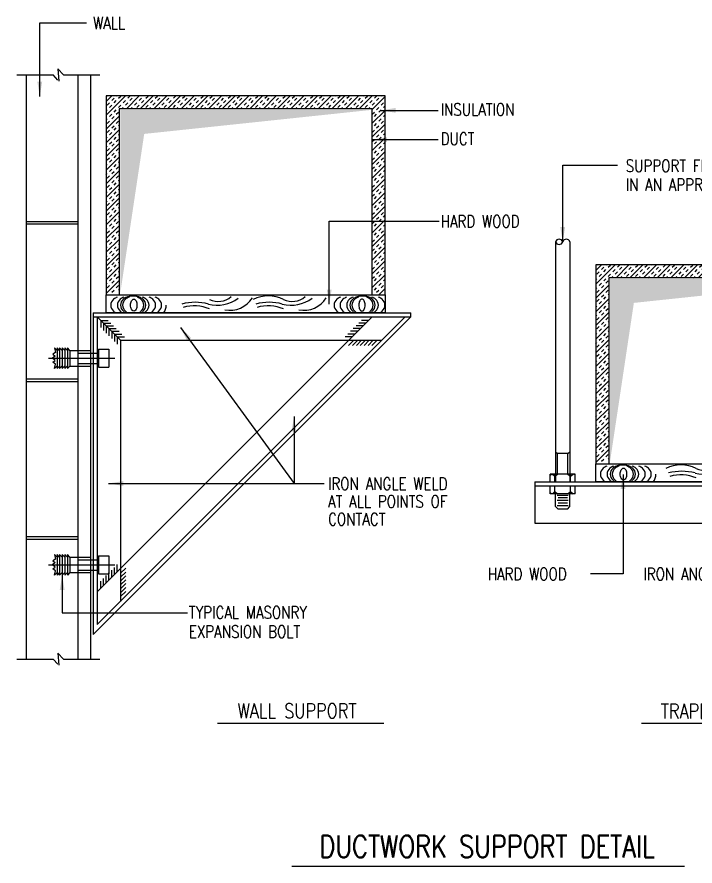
# Model space of a CAD drawing. Header units: millimetres. Extents: x -95178 to 274693, y -2232 to 263302.
# Drawn here: x 146828 to 160606, y 234068 to 251327 of the extents above; entities that cross this region are included whole.
import ezdxf
from ezdxf.enums import TextEntityAlignment as Align

# ---------------------------------------------------------------- set-up
doc = ezdxf.new("R2010")
doc.units = ezdxf.units.MM
for name, color, linetype in [('A_Arch', 8, 'Continuous'), ('BKG-S030D_Griddim', 7, 'Continuous'), ('M_FD', 110, 'Continuous'), ('M_INSULATION', 252, 'Continuous'), ('M_Supply_Duct', 4, 'Continuous'), ('M_Support', 14, 'Continuous'), ('M_Support_Wooden', 11, 'Continuous'), ('M_Txt', 7, 'Continuous')]:
    doc.layers.add(name, color=color, linetype=linetype)
doc.styles.add('ROMANS', font='romans.shx', dxfattribs={"width": 0.8})
doc.styles.add('SIM1', font='ROMANS.SHX', dxfattribs={"width": 0.8, "height": 250})
doc.styles.add('SIMR', font='ROMANS.SHX', dxfattribs={"oblique": 20, "height": 250})
doc.styles.add('SIMT', font='ROMANS.SHX', dxfattribs={"oblique": 20, "height": 400})
doc.dimstyles.new('DIM', dxfattribs={"dimscale": 50, "dimtxt": 2.5, "dimasz": 2.5, "dimexe": 1, "dimexo": 1, "dimgap": 0.8, "dimtad": 1, "dimdec": 0, "dimzin": 13, "dimdsep": 46, "dimtxsty": 'ROMANS', "dimblk": 'OBLIQUE', "dimcen": 1, "dimdle": 1, "dimclrd": 20, "dimclre": 20, "dimclrt": 7, "dimadec": 0, "dimazin": 0, "dimtfac": 0.4, "dimtdec": 0, "dimtix": 1, "dimtofl": 0, "dimtmove": 2, "dimatfit": 3, "dimfxl": 1, "dimtolj": 1, "dimtzin": 13, "dimlwd": -1, "dimlwe": -1, "dimarcsym": 0})

# ---------------------------------------------------------------- blocks, each defined once
blk = doc.blocks.new('_Oblique')
at = {"layer": 'BKG-S030D_Griddim', "color": 0, "lineweight": -2}
blk.add_line((-0.5, -0.5), (0.5, 0.5), dxfattribs=at)
blk = doc.blocks.new('*X24')
at = {"color": 0}
for p, q in [((36871, 9912), (37072, 10114)), ((36871, 10000), (36984, 10114)), ((36871, 10089), (36896, 10114)), ((37081, 10034), (37161, 10114)), ((37169, 10034), (37249, 10114)), ((37258, 10034), (37338, 10114)), ((37346, 10034), (37426, 10114)), ((37434, 10034), (37514, 10114)), ((37523, 10034), (37603, 10114)), ((37615, 10038), (37667, 10090)), ((36871, 9824), (36951, 9904)), ((36871, 9735), (36951, 9815)), ((36871, 9647), (36951, 9727)), ((36871, 9559), (36951, 9639)), ((36871, 9470), (36951, 9550)), ((36871, 9382), (36951, 9462)), ((36895, 9318), (36947, 9370))]:
    blk.add_line(p, q, dxfattribs=at)
blk = doc.blocks.new('DUCTWORK WALL SUPPORT')
at = {"layer": 'A_Arch'}
for p, q in [((-3701, 4467), (-3816, 4589)), ((-3816, 4589), (-3797, 4344)), ((-4646, 4467), (-3912, 4467)), ((-4463, 4467), (-4463, -7407)), ((-3814, 4362), (-3912, 4467)), ((-3701, 4467), (-2966, 4467)), ((-3413, 4467), (-3413, -7407)), ((-3150, 4467), (-3150, -7407)), ((-4463, 1490), (-3413, 1490)), ((-4463, 1438), (-3413, 1438)), ((-4463, -1712), (-3413, -1712)), ((-4463, -1765), (-3413, -1765)), ((-4463, -4915), (-3413, -4915)), ((-4463, -4968), (-3413, -4968)), ((-4646, -7407), (-3912, -7407)), ((-3814, -7512), (-3912, -7407)), ((-3816, -7285), (-3797, -7530)), ((-3701, -7407), (-3816, -7285)), ((-3701, -7407), (-2966, -7407))]:
    blk.add_line(p, q, dxfattribs=at)
at = {"layer": 'M_INSULATION'}
for p, q in [((2835, 4042), (-2835, 4042)), ((-2835, 4042), (-2835, 0)), ((-2835, 3647), (-2439, 4042)), ((-2835, 3925), (-2718, 4042)), ((-2814, 4039), (-2810, 4042)), ((-2721, 3946), (-2674, 3993)), ((-2628, 4039), (-2625, 4042)), ((-2582, 3993), (-2535, 4039)), ((-2423, 3780), (-2161, 4042)), ((-2396, 3993), (-2350, 4039)), ((-2350, 3946), (-2303, 3993)), ((-2257, 4039), (-2254, 4042)), ((-2164, 3946), (-2118, 3993)), ((-2145, 3780), (-1882, 4042)), ((-2071, 4039), (-2068, 4042)), ((-2025, 3993), (-1978, 4039)), ((-1866, 3780), (-1604, 4042)), ((-1839, 3993), (-1793, 4039)), ((-1793, 3946), (-1746, 3993)), ((-1700, 4039), (-1697, 4042)), ((-1607, 3946), (-1561, 3993)), ((-1588, 3780), (-1325, 4042)), ((-1514, 4039), (-1511, 4042)), ((-1468, 3993), (-1422, 4039)), ((-1310, 3780), (-1047, 4042)), ((-1282, 3993), (-1236, 4039)), ((-1236, 3946), (-1190, 3993)), ((-1143, 4039), (-1140, 4042)), ((-1050, 3946), (-1004, 3993)), ((-1031, 3780), (-769, 4042)), ((-957, 4039), (-954, 4042)), ((-911, 3993), (-865, 4039)), ((-753, 3780), (-490, 4042)), ((-725, 3993), (-679, 4039)), ((-679, 3946), (-633, 3993)), ((-586, 4039), (-583, 4042)), ((-493, 3946), (-447, 3993)), ((-474, 3780), (-212, 4042)), ((-401, 4039), (-397, 4042)), ((-354, 3993), (-308, 4039)), ((-196, 3780), (67, 4042)), ((-169, 3993), (-122, 4039)), ((-122, 3946), (-76, 3993)), ((-29, 4039), (-26, 4042)), ((63, 3946), (110, 3993)), ((83, 3780), (345, 4042)), ((156, 4039), (159, 4042)), ((203, 3993), (249, 4039)), ((361, 3780), (623, 4042)), ((388, 3993), (435, 4039)), ((435, 3946), (481, 3993)), ((527, 4039), (531, 4042)), ((620, 3946), (667, 3993)), ((639, 3780), (902, 4042)), ((713, 4039), (716, 4042)), ((759, 3993), (806, 4039)), ((918, 3780), (1180, 4042)), ((945, 3993), (991, 4039)), ((991, 3946), (1038, 3993)), ((1084, 4039), (1088, 4042)), ((1177, 3946), (1223, 3993)), ((1196, 3780), (1459, 4042)), ((1270, 4039), (1273, 4042)), ((1316, 3993), (1363, 4039)), ((1475, 3780), (1737, 4042)), ((1502, 3993), (1548, 4039)), ((1548, 3946), (1595, 3993)), ((1641, 4039), (1644, 4042)), ((1734, 3946), (1780, 3993)), ((1753, 3780), (2016, 4042)), ((1827, 4039), (1830, 4042)), ((1873, 3993), (1920, 4039)), ((2032, 3780), (2294, 4042)), ((2059, 3993), (2105, 4039)), ((2105, 3946), (2152, 3993)), ((2198, 4039), (2201, 4042)), ((2291, 3946), (2337, 3993)), ((2310, 3780), (2572, 4042)), ((2384, 4039), (2387, 4042)), ((2430, 3993), (2476, 4039)), ((2572, 3764), (2835, 4027)), ((2616, 3993), (2662, 4039)), ((2662, 3946), (2708, 3993)), ((2755, 4039), (2758, 4042)), ((2835, 0), (2835, 4042)), ((-2814, 3854), (-2767, 3900)), ((-2767, 3807), (-2721, 3854)), ((-2674, 3900), (-2628, 3946)), ((-2582, 3807), (-2535, 3854)), ((-2516, 3780), (-2489, 3807)), ((-2489, 3900), (-2442, 3946)), ((-2442, 3854), (-2396, 3900)), ((-2330, 3780), (-2303, 3807)), ((-2257, 3854), (-2210, 3900)), ((-2210, 3807), (-2164, 3854)), ((-2118, 3900), (-2071, 3946)), ((-2025, 3807), (-1978, 3854)), ((-1959, 3780), (-1932, 3807)), ((-1932, 3900), (-1886, 3946)), ((-1886, 3854), (-1839, 3900)), ((-1774, 3780), (-1746, 3807)), ((-1700, 3854), (-1654, 3900)), ((-1654, 3807), (-1607, 3854)), ((-1561, 3900), (-1514, 3946)), ((-1468, 3807), (-1422, 3854)), ((-1402, 3780), (-1375, 3807)), ((-1375, 3900), (-1329, 3946)), ((-1329, 3854), (-1282, 3900)), ((-1217, 3780), (-1190, 3807)), ((-1143, 3854), (-1097, 3900)), ((-1097, 3807), (-1050, 3854)), ((-1004, 3900), (-957, 3946)), ((-911, 3807), (-865, 3854)), ((-846, 3780), (-818, 3807)), ((-818, 3900), (-772, 3946)), ((-772, 3854), (-725, 3900)), ((-660, 3780), (-633, 3807)), ((-586, 3854), (-540, 3900)), ((-540, 3807), (-493, 3854)), ((-447, 3900), (-401, 3946)), ((-354, 3807), (-308, 3854)), ((-289, 3780), (-261, 3807)), ((-261, 3900), (-215, 3946)), ((-215, 3854), (-169, 3900)), ((-103, 3780), (-76, 3807)), ((-29, 3854), (17, 3900)), ((17, 3807), (63, 3854)), ((110, 3900), (156, 3946)), ((203, 3807), (249, 3854)), ((268, 3780), (295, 3807)), ((295, 3900), (342, 3946)), ((342, 3854), (388, 3900)), ((454, 3780), (481, 3807)), ((527, 3854), (574, 3900)), ((574, 3807), (620, 3854)), ((667, 3900), (713, 3946)), ((759, 3807), (806, 3854)), ((825, 3780), (852, 3807)), ((852, 3900), (899, 3946)), ((899, 3854), (945, 3900)), ((1011, 3780), (1038, 3807)), ((1084, 3854), (1131, 3900)), ((1131, 3807), (1177, 3854)), ((1223, 3900), (1270, 3946)), ((1316, 3807), (1363, 3854)), ((1382, 3780), (1409, 3807)), ((1409, 3900), (1456, 3946)), ((1456, 3854), (1502, 3900)), ((1567, 3780), (1595, 3807)), ((1641, 3854), (1688, 3900)), ((1688, 3807), (1734, 3854)), ((1780, 3900), (1827, 3946)), ((1873, 3807), (1920, 3854)), ((1939, 3780), (1966, 3807)), ((1966, 3900), (2012, 3946)), ((2012, 3854), (2059, 3900)), ((2124, 3780), (2152, 3807)), ((2198, 3854), (2244, 3900)), ((2244, 3807), (2291, 3854)), ((2337, 3900), (2384, 3946)), ((2430, 3807), (2476, 3854)), ((2496, 3780), (2523, 3807)), ((2523, 3900), (2569, 3946)), ((2569, 3854), (2616, 3900)), ((2662, 3761), (2708, 3807)), ((2755, 3854), (2801, 3900)), ((2801, 3807), (2835, 3841)), ((-2835, 3739), (-2814, 3761)), ((-2835, 3368), (-2572, 3631)), ((-2767, 3622), (-2721, 3668)), ((-2674, 3714), (-2628, 3761)), ((-2628, 3668), (-2582, 3714)), ((2572, 3486), (2835, 3748)), ((2572, 3671), (2616, 3714)), ((2616, 3622), (2662, 3668)), ((2708, 3714), (2755, 3761)), ((2801, 3622), (2835, 3655)), ((-2835, 3554), (-2814, 3575)), ((-2814, 3482), (-2767, 3529)), ((-2721, 3575), (-2674, 3622)), ((-2628, 3482), (-2582, 3529)), ((2572, 3207), (2835, 3470)), ((2616, 3436), (2662, 3482)), ((2708, 3529), (2755, 3575)), ((2755, 3482), (2801, 3529)), ((-2835, 3090), (-2572, 3352)), ((-2814, 3297), (-2767, 3343)), ((-2767, 3250), (-2721, 3297)), ((-2721, 3390), (-2674, 3436)), ((-2674, 3343), (-2628, 3390)), ((-2582, 3436), (-2572, 3445)), ((2572, 3300), (2616, 3343)), ((2662, 3390), (2708, 3436)), ((2755, 3297), (2801, 3343)), ((2801, 3250), (2835, 3284)), ((-2835, 3183), (-2814, 3204)), ((-2767, 3065), (-2721, 3111)), ((-2674, 3158), (-2628, 3204)), ((-2628, 3111), (-2582, 3158)), ((-2582, 3250), (-2572, 3260)), ((2572, 2929), (2835, 3191)), ((2572, 3114), (2616, 3158)), ((2616, 3065), (2662, 3111)), ((2662, 3204), (2708, 3250)), ((2708, 3158), (2755, 3204)), ((-2835, 2811), (-2572, 3074)), ((-2835, 2997), (-2814, 3018)), ((-2814, 2926), (-2767, 2972)), ((-2721, 3018), (-2674, 3065)), ((-2628, 2926), (-2582, 2972)), ((2708, 2972), (2755, 3018)), ((2755, 2926), (2801, 2972)), ((2801, 3065), (2835, 3099)), ((-2835, 2533), (-2572, 2795)), ((-2814, 2740), (-2767, 2786)), ((-2721, 2833), (-2674, 2879)), ((-2674, 2786), (-2628, 2833)), ((-2582, 2879), (-2572, 2888)), ((2572, 2650), (2835, 2913)), ((2572, 2743), (2616, 2786)), ((2616, 2879), (2662, 2926)), ((2662, 2833), (2708, 2879)), ((2755, 2740), (2801, 2786)), ((-2835, 2626), (-2814, 2647)), ((-2767, 2694), (-2721, 2740)), ((-2674, 2601), (-2628, 2647)), ((-2628, 2554), (-2582, 2601)), ((-2582, 2694), (-2572, 2703)), ((2572, 2372), (2835, 2635)), ((2572, 2558), (2616, 2601)), ((2662, 2647), (2708, 2694)), ((2708, 2601), (2755, 2647)), ((2801, 2694), (2835, 2727)), ((-2835, 2255), (-2572, 2517)), ((-2835, 2440), (-2814, 2462)), ((-2767, 2508), (-2721, 2554)), ((-2721, 2462), (-2674, 2508)), ((2616, 2508), (2662, 2554)), ((2708, 2415), (2755, 2462)), ((2801, 2508), (2835, 2542)), ((-2814, 2369), (-2767, 2415)), ((-2721, 2276), (-2674, 2322)), ((-2674, 2230), (-2628, 2276)), ((-2628, 2369), (-2582, 2415)), ((-2582, 2322), (-2572, 2331)), ((2572, 2094), (2835, 2356)), ((2616, 2322), (2662, 2369)), ((2662, 2276), (2708, 2322)), ((2755, 2369), (2801, 2415)), ((-2835, 1976), (-2572, 2239)), ((-2835, 2069), (-2814, 2090)), ((-2814, 2183), (-2767, 2230)), ((-2767, 2137), (-2721, 2183)), ((-2674, 2044), (-2628, 2090)), ((-2582, 2137), (-2572, 2146)), ((2572, 2186), (2616, 2230)), ((2572, 1815), (2835, 2078)), ((2662, 2090), (2708, 2137)), ((2708, 2044), (2755, 2090)), ((2755, 2183), (2801, 2230)), ((2801, 2137), (2835, 2170)), ((-2835, 1698), (-2572, 1960)), ((-2835, 1883), (-2814, 1905)), ((-2767, 1951), (-2721, 1997)), ((-2721, 1905), (-2674, 1951)), ((-2628, 1997), (-2582, 2044)), ((2572, 2001), (2616, 2044)), ((2616, 1951), (2662, 1997)), ((2708, 1858), (2755, 1905)), ((2801, 1951), (2835, 1985)), ((-2814, 1812), (-2767, 1858)), ((-2721, 1719), (-2674, 1765)), ((-2628, 1812), (-2582, 1858)), ((-2582, 1765), (-2572, 1775)), ((2572, 1537), (2835, 1799)), ((2616, 1765), (2662, 1812)), ((2662, 1719), (2708, 1765)), ((2755, 1812), (2801, 1858)), ((-2835, 1419), (-2572, 1682)), ((-2814, 1626), (-2767, 1673)), ((-2767, 1580), (-2721, 1626)), ((-2674, 1673), (-2628, 1719)), ((-2582, 1580), (-2572, 1589)), ((2572, 1630), (2616, 1673)), ((2662, 1533), (2708, 1580)), ((2755, 1626), (2801, 1673)), ((2801, 1580), (2835, 1614)), ((-2835, 1512), (-2814, 1533)), ((-2835, 1141), (-2572, 1403)), ((-2767, 1394), (-2721, 1441)), ((-2721, 1348), (-2674, 1394)), ((-2674, 1487), (-2628, 1533)), ((-2628, 1441), (-2582, 1487)), ((2572, 1258), (2835, 1521)), ((2572, 1444), (2616, 1487)), ((2616, 1394), (2662, 1441)), ((2708, 1487), (2755, 1533)), ((2801, 1394), (2835, 1428)), ((-2835, 1326), (-2814, 1348)), ((-2814, 1255), (-2767, 1301)), ((-2721, 1162), (-2674, 1209)), ((-2628, 1255), (-2582, 1301)), ((-2582, 1209), (-2572, 1218)), ((2572, 980), (2835, 1242)), ((2616, 1209), (2662, 1255)), ((2662, 1162), (2708, 1209)), ((2708, 1301), (2755, 1348)), ((2755, 1255), (2801, 1301)), ((-2835, 862), (-2572, 1125)), ((-2814, 1069), (-2767, 1116)), ((-2767, 1023), (-2721, 1069)), ((-2674, 1116), (-2628, 1162)), ((2572, 1073), (2616, 1116)), ((2755, 1069), (2801, 1116)), ((2801, 1023), (2835, 1057)), ((-2835, 955), (-2814, 977)), ((-2767, 837), (-2721, 884)), ((-2674, 930), (-2628, 977)), ((-2628, 884), (-2582, 930)), ((-2582, 1023), (-2572, 1032)), ((2572, 701), (2835, 964)), ((2572, 887), (2616, 930)), ((2616, 837), (2662, 884)), ((2662, 977), (2708, 1023)), ((2708, 930), (2755, 977)), ((2801, 837), (2835, 871)), ((-2835, 584), (-2572, 847)), ((-2835, 770), (-2814, 791)), ((-2814, 698), (-2767, 745)), ((-2721, 791), (-2674, 837)), ((-2628, 698), (-2582, 745)), ((2616, 652), (2662, 698)), ((2708, 745), (2755, 791)), ((2755, 698), (2801, 745)), ((-2835, 306), (-2572, 568)), ((-2814, 513), (-2767, 559)), ((-2721, 605), (-2674, 652)), ((-2674, 559), (-2628, 605)), ((-2582, 652), (-2572, 661)), ((2572, 423), (2835, 686)), ((2572, 516), (2616, 559)), ((2662, 605), (2708, 652)), ((2755, 513), (2801, 559)), ((-2835, 398), (-2814, 420)), ((-2767, 466), (-2721, 513)), ((-2674, 373), (-2628, 420)), ((-2628, 327), (-2582, 373)), ((-2582, 466), (-2572, 475)), ((2572, 145), (2835, 407)), ((2572, 330), (2616, 373)), ((2662, 420), (2708, 466)), ((2708, 373), (2755, 420)), ((2801, 466), (2835, 500)), ((-2835, 27), (-2572, 290)), ((-2835, 213), (-2814, 234)), ((-2814, 141), (-2767, 188)), ((-2767, 281), (-2721, 327)), ((-2721, 234), (-2674, 281)), ((-2628, 141), (-2582, 188)), ((2616, 281), (2662, 327)), ((2708, 188), (2755, 234)), ((2755, 141), (2801, 188)), ((2801, 281), (2835, 314)), ((-2721, 49), (-2674, 95)), ((-2582, 95), (-2572, 104)), ((2616, 95), (2662, 141)), ((2662, 49), (2708, 95)), ((2706, 0), (2835, 129))]:
    blk.add_line(p, q, dxfattribs=at)
at = {"layer": 'M_Supply_Duct'}
for p, q in [((2572, 3780), (-2572, 3780)), ((-2572, 3780), (-2572, 0)), ((2572, 0), (2572, 3780)), ((-2572, 0), (2572, 0))]:
    blk.add_line(p, q, dxfattribs=at)
at = {"layer": 'M_Supply_Duct', "color": 8}
for points in [[(-2548, 3755), (-2061, 3269), (-2548, 3755), (-2548, 26)], [(-2548, 3755), (2535, 3755), (-2061, 3269), (2535, 3755)]]:
    blk.add_solid(points, dxfattribs=at)
at = {"layer": 'M_Support', "color": 14, "ltscale": 0.25}
for p, q in [((-3098, -368), (3360, -368)), ((-3098, -368), (-3098, -6909)), ((3360, -452), (-3098, -6909)), ((-3098, -452), (3360, -452)), ((-3014, -452), (-3014, -6706)), ((3241, -452), (-3014, -6706)), ((-2541, -924), (-3014, -452)), ((2100, -924), (2573, -452)), ((3360, -452), (3360, -368)), ((-2944, -521), (-2944, -669)), ((-2944, -521), (-2796, -521)), ((-2889, -576), (-2740, -576)), ((-2889, -576), (-2889, -725)), ((-2833, -632), (-2684, -632)), ((-2833, -632), (-2833, -781)), ((-2777, -688), (-2629, -688)), ((-2777, -688), (-2777, -836)), ((2337, -688), (2188, -688)), ((2392, -632), (2244, -632)), ((2448, -576), (2300, -576)), ((2504, -521), (2355, -521)), ((-2722, -743), (-2573, -743)), ((-2722, -743), (-2722, -892)), ((-2666, -799), (-2517, -799)), ((-2666, -799), (-2666, -948)), ((-2610, -855), (-2462, -855)), ((-2610, -855), (-2610, -1003)), ((2170, -855), (2021, -855)), ((2225, -799), (2077, -799)), ((2281, -743), (2133, -743)), ((2100, -924), (-2541, -5565)), ((-2541, -924), (2769, -924)), ((-2541, -924), (-2541, -6234)), ((2198, -924), (2093, -1029)), ((2277, -924), (2172, -1029)), ((2356, -924), (2251, -1029)), ((2435, -924), (2330, -1029)), ((2513, -924), (2408, -1029)), ((2592, -924), (2487, -1029)), ((2671, -924), (2566, -1029)), ((-3864, -1174), (-3919, -1211)), ((-3885, -1082), (-3864, -1174)), ((-3832, -1134), (-3885, -1082)), ((-3832, -1082), (-3832, -1502)), ((-3780, -1134), (-3832, -1082)), ((-3780, -1082), (-3780, -1502)), ((-3728, -1134), (-3780, -1082)), ((-3728, -1082), (-3728, -1502)), ((-3675, -1134), (-3728, -1082)), ((-3622, -1134), (-3675, -1082)), ((-3675, -1082), (-3675, -1502)), ((-3622, -1082), (-3622, -1502)), ((-3570, -1134), (-3622, -1082)), ((-3570, -1134), (-3570, -1449)), ((-3570, -1134), (-3413, -1134)), ((-3413, -1134), (-3150, -1134)), ((-3413, -1186), (-2993, -1186)), ((-3389, -1134), (-3150, -1134)), ((-2993, -1108), (-2993, -1475)), ((-2993, -1108), (-2783, -1108)), ((-2783, -1108), (-2783, -1475)), ((-4008, -1292), (-2658, -1292)), ((-3868, -1246), (-3928, -1292)), ((-3868, -1337), (-3928, -1292)), ((-3919, -1211), (-3868, -1246)), ((-3919, -1372), (-3868, -1337)), ((-3864, -1409), (-3919, -1372)), ((-3885, -1502), (-3864, -1409)), ((-3832, -1449), (-3885, -1502)), ((-3780, -1449), (-3832, -1502)), ((-3728, -1449), (-3780, -1502)), ((-3675, -1449), (-3728, -1502)), ((-3622, -1449), (-3675, -1502)), ((-3570, -1449), (-3622, -1502)), ((-3570, -1449), (-3413, -1449)), ((-3413, -1396), (-2993, -1396)), ((-3413, -1449), (-3150, -1449)), ((-3389, -1449), (-3150, -1449)), ((-2993, -1475), (-2783, -1475)), ((-3832, -5334), (-3885, -5282)), ((-3885, -5282), (-3864, -5374)), ((-3832, -5282), (-3832, -5702)), ((-3780, -5334), (-3832, -5282)), ((-3780, -5282), (-3780, -5702)), ((-3728, -5334), (-3780, -5282)), ((-3728, -5282), (-3728, -5702)), ((-3675, -5334), (-3728, -5282)), ((-3622, -5334), (-3675, -5282)), ((-3675, -5282), (-3675, -5702)), ((-3622, -5282), (-3622, -5702)), ((-3570, -5334), (-3622, -5282)), ((-3570, -5334), (-3413, -5334)), ((-3570, -5334), (-3570, -5649)), ((-3401, -5334), (-3150, -5334)), ((-2993, -5308), (-2993, -5675)), ((-2993, -5308), (-2783, -5308)), ((-2783, -5308), (-2783, -5675)), ((-4008, -5492), (-2658, -5492)), ((-3868, -5446), (-3928, -5492)), ((-3868, -5537), (-3928, -5492)), ((-3864, -5374), (-3919, -5411)), ((-3919, -5411), (-3868, -5446)), ((-3413, -5387), (-2993, -5387)), ((-2610, -5635), (-2610, -5486)), ((-3919, -5572), (-3868, -5537)), ((-3864, -5609), (-3919, -5572)), ((-3885, -5702), (-3864, -5609)), ((-3832, -5649), (-3885, -5702)), ((-3780, -5649), (-3832, -5702)), ((-3728, -5649), (-3780, -5702)), ((-3675, -5649), (-3728, -5702)), ((-3622, -5649), (-3675, -5702)), ((-3570, -5649), (-3622, -5702)), ((-3570, -5649), (-3413, -5649)), ((-3413, -5597), (-2993, -5597)), ((-3413, -5649), (-3150, -5649)), ((-2541, -5565), (-3014, -6038)), ((-2993, -5675), (-2783, -5675)), ((-2777, -5802), (-2777, -5653)), ((-2722, -5746), (-2722, -5598)), ((-2666, -5690), (-2666, -5542)), ((-2541, -5663), (-2436, -5558)), ((-2541, -5742), (-2436, -5637)), ((-2944, -5969), (-2944, -5820)), ((-2889, -5913), (-2889, -5765)), ((-2833, -5857), (-2833, -5709)), ((-2541, -5821), (-2436, -5716)), ((-2541, -5900), (-2436, -5795)), ((-2541, -5978), (-2436, -5873)), ((-2541, -6057), (-2436, -5952)), ((-2541, -6136), (-2436, -6031))]:
    blk.add_line(p, q, dxfattribs=at)
at = {"layer": 'M_Support_Wooden'}
for p, q in [((-2835, 0), (-2572, 0)), ((-2835, -368), (-2835, 0)), ((2835, 0), (2835, -368)), ((2572, 0), (2835, 0)), ((2835, -368), (-2835, -368))]:
    blk.add_line(p, q, dxfattribs=at)
for points in [[(-2208, -210, -0.054422), (-2214, -259, -0.068252), (-2227, -296, -0.105518), (-2251, -324, -0.166571), (-2273, -332, -0.166571), (-2295, -324, -0.105518), (-2319, -296, -0.068252), (-2333, -259, -0.054422), (-2338, -210, -0.054422), (-2333, -162, -0.068252), (-2319, -125, -0.105518), (-2295, -97, -0.166571), (-2273, -89, -0.166571), (-2251, -97, -0.105518), (-2227, -125, -0.068252), (-2214, -162, -0.054422)], [(2299, -210, 0.054422), (2304, -259, 0.068252), (2318, -296, 0.105518), (2341, -324, 0.166571), (2364, -332, 0.166571), (2386, -324, 0.105518), (2409, -296, 0.068252), (2423, -259, 0.054422), (2428, -210, 0.054422), (2423, -162, 0.068252), (2409, -125, 0.105518), (2386, -97, 0.166571), (2364, -89, 0.166571), (2341, -97, 0.105518), (2318, -125, 0.068252), (2304, -162, 0.054422)]]:
    blk.add_lwpolyline(points, format="xyb", close=True, dxfattribs=at)
for centre, radius, start, end in [((-2581, -213), 159, 129.7307, 180), ((-2534, -270), 232, 108.9967, 129.7307), ((-2447, -213), 159, 129.7307, 180), ((-2400, -270), 232, 108.9967, 129.7307), ((-2383, -213), 159, 129.7307, 180), ((-2341, -213), 159, 129.7307, 180), ((-2339, -270), 232, 108.9967, 129.7307), ((-2336, -270), 232, 108.9967, 129.7307), ((-2294, -270), 232, 108.9967, 129.7307), ((-2308, -362), 330, 98.1156, 108.9967), ((-2287, -510), 479, 90, 98.1156), ((-2287, -510), 479, 81.8844, 90), ((-2265, -362), 330, 71.0033, 81.8844), ((-2276, -270), 232, 50.2693, 71.0033), ((-2234, -270), 232, 50.2693, 71.0033), ((-2228, -213), 159, 0, 50.2693), ((-2169, -270), 232, 50.2693, 71.0033), ((-2187, -213), 159, 0, 50.2693), ((-2122, -213), 159, 0, 50.2693), ((-2036, -270), 232, 50.2693, 71.0033), ((-1989, -213), 159, 0, 50.2693), ((-1914, -270), 232, 50.2693, 71.0033), ((-1867, -213), 159, 0, 50.2693), ((-1026, -1216), 1062, 75.3604, 104.6396), ((-578, 499), 711, 255.3604, 306.8039), ((-557, 274), 409, 244.1965, 310.0391), ((-314, 212), 527, 258.1089, 328.7713), ((462, -729), 704, 64.1965, 115.8035), ((477, -1216), 1062, 75.3604, 104.6396), ((925, 499), 711, 255.3604, 306.8039), ((947, 274), 409, 244.1965, 310.0391), ((1189, 212), 527, 258.1089, 328.7713), ((1957, -213), 159, 129.7307, 180), ((2004, -270), 232, 108.9967, 129.7307), ((2079, -213), 159, 129.7307, 180), ((2126, -270), 232, 108.9967, 129.7307), ((2212, -213), 159, 129.7307, 180), ((2259, -270), 232, 108.9967, 129.7307), ((2277, -213), 159, 129.7307, 180), ((2319, -213), 159, 129.7307, 180), ((2324, -270), 232, 108.9967, 129.7307), ((2366, -270), 232, 108.9967, 129.7307), ((2356, -362), 330, 98.1156, 108.9967), ((2377, -510), 479, 90, 98.1156), ((2377, -510), 479, 81.8844, 90), ((2398, -362), 330, 71.0033, 81.8844), ((2384, -270), 232, 50.2693, 71.0033), ((2426, -270), 232, 50.2693, 71.0033), ((2430, -270), 232, 50.2693, 71.0033), ((2431, -213), 159, 0, 50.2693), ((2491, -270), 232, 50.2693, 71.0033), ((2473, -213), 159, 0, 50.2693), ((2538, -213), 159, 0, 50.2693), ((2624, -270), 232, 50.2693, 71.0033), ((2671, -213), 159, 0, 50.2693), ((-2581, -213), 159, 180, 230.2693), ((-2534, -157), 232, 230.2693, 245.2611), ((-2447, -213), 159, 180, 230.2693), ((-2400, -157), 232, 230.2693, 245.2611), ((-2383, -213), 159, 180, 230.2693), ((-2341, -213), 159, 180, 230.2693), ((-2336, -157), 232, 230.2693, 245.2611), ((-2294, -157), 232, 230.2693, 245.2611), ((-2276, -157), 232, 294.7389, 309.7307), ((-2234, -157), 232, 294.7389, 309.7307), ((-2228, -213), 159, 309.7307, 0), ((-2187, -213), 159, 309.7307, 0), ((-2169, -157), 232, 294.7389, 309.7307), ((-2122, -213), 159, 309.7307, 0), ((-2036, -157), 232, 294.7389, 309.7307), ((-1989, -213), 159, 309.7307, 0), ((-1914, -157), 232, 294.7389, 309.7307), ((-1867, -213), 159, 309.7307, 0), ((-1867, -213), 254, 322.6644, 0), ((-1047, -1049), 823, 67.7013, 105.8309), ((456, -1049), 823, 67.7013, 105.8309), ((1957, -213), 159, 180, 230.2693), ((2004, -157), 232, 230.2693, 245.2611), ((2079, -213), 159, 180, 230.2693), ((2126, -157), 232, 230.2693, 245.2611), ((2212, -213), 159, 180, 230.2693), ((2259, -157), 232, 230.2693, 245.2611), ((2277, -213), 159, 180, 230.2693), ((2319, -213), 159, 180, 230.2693), ((2324, -157), 232, 230.2693, 245.2611), ((2366, -157), 232, 230.2693, 245.2611), ((2384, -157), 232, 294.7389, 309.7307), ((2426, -157), 232, 294.7389, 309.7307), ((2431, -213), 159, 309.7307, 0), ((2473, -213), 159, 309.7307, 0), ((2491, -157), 232, 294.7389, 309.7307), ((2538, -213), 159, 309.7307, 0), ((2624, -157), 232, 294.7389, 309.7307), ((2671, -213), 159, 309.7307, 0)]:
    blk.add_arc(centre, radius, start, end, dxfattribs=at)
at = {"layer": 'M_Txt'}
blk.add_line((2807, -8713), (-575, -8713), dxfattribs=at)
at = {"layer": 'M_Txt', "style": 'SIM1', "width": 0.8}
for s, p in [('WALL', (-3100, 5396)), ('INSULATION', (3963, 3640)), ('DUCT', (3963, 3045)), ('HARD WOOD', (3963, 1365)), ('IRON ANGLE WELD', (1675, -3968)), ('AT ALL POINTS OF', (1675, -4328)), ('CONTACT', (1675, -4688)), ('TYPICAL MASONRY', (-1154, -6583)), ('EXPANSION BOLT', (-1154, -6973))]:
    blk.add_text(s, height=250, dxfattribs=at).set_placement(p)
at = {"layer": 'M_Txt', "style": 'SIMR', "width": 0.8}
blk.add_text('WALL SUPPORT', height=300, dxfattribs=at).set_placement((1045, -8608), align=Align.CENTER)
at = {"layer": 'M_Txt'}
for points in [[(-4183, 4029), (-4183, 5528), (-3235, 5528)], [(2750, 3748), (3910, 3748)], [(2572, 3153), (3910, 3153)], [(1698, -195), (1698, 1498), (3935, 1498)], [(-1324, -667), (983, -3837)], [(983, -2476), (983, -3837), (1596, -3837)], [(-2788, -3837), (983, -3837)], [(-3728, -5702), (-3728, -6465), (-1182, -6465)]]:
    blk.add_leader(points, dimstyle='DIM', override={"dimscale": 100, "dimasz": 3, "dimtad": 0, "dimclrd": 14}, dxfattribs=at)
blk = doc.blocks.new('DUCTWORK TRAPEZE SUPPORT')
at = {"layer": 'M_INSULATION'}
for p, q in [((2835, 4042), (-2835, 4042)), ((-2835, 4042), (-2835, 0)), ((-2835, 3647), (-2439, 4042)), ((-2835, 3925), (-2718, 4042)), ((-2814, 4039), (-2810, 4042)), ((-2721, 3946), (-2674, 3993)), ((-2628, 4039), (-2625, 4042)), ((-2582, 3993), (-2535, 4039)), ((-2423, 3780), (-2161, 4042)), ((-2396, 3993), (-2350, 4039)), ((-2350, 3946), (-2303, 3993)), ((-2257, 4039), (-2254, 4042)), ((-2164, 3946), (-2118, 3993)), ((-2145, 3780), (-1882, 4042)), ((-2071, 4039), (-2068, 4042)), ((-2025, 3993), (-1978, 4039)), ((-1866, 3780), (-1604, 4042)), ((-1839, 3993), (-1793, 4039)), ((-1793, 3946), (-1746, 3993)), ((-1700, 4039), (-1697, 4042)), ((-1607, 3946), (-1561, 3993)), ((-1588, 3780), (-1325, 4042)), ((-1514, 4039), (-1511, 4042)), ((-1468, 3993), (-1422, 4039)), ((-1310, 3780), (-1047, 4042)), ((-1282, 3993), (-1236, 4039)), ((-1236, 3946), (-1190, 3993)), ((-1143, 4039), (-1140, 4042)), ((-1050, 3946), (-1004, 3993)), ((-1031, 3780), (-769, 4042)), ((-957, 4039), (-954, 4042)), ((-911, 3993), (-865, 4039)), ((-753, 3780), (-490, 4042)), ((-725, 3993), (-679, 4039)), ((-679, 3946), (-633, 3993)), ((-586, 4039), (-583, 4042)), ((-493, 3946), (-447, 3993)), ((-474, 3780), (-212, 4042)), ((-401, 4039), (-397, 4042)), ((-354, 3993), (-308, 4039)), ((-196, 3780), (67, 4042)), ((-169, 3993), (-122, 4039)), ((-122, 3946), (-76, 3993)), ((-29, 4039), (-26, 4042)), ((63, 3946), (110, 3993)), ((83, 3780), (345, 4042)), ((156, 4039), (159, 4042)), ((203, 3993), (249, 4039)), ((361, 3780), (623, 4042)), ((388, 3993), (435, 4039)), ((435, 3946), (481, 3993)), ((527, 4039), (531, 4042)), ((620, 3946), (667, 3993)), ((639, 3780), (902, 4042)), ((713, 4039), (716, 4042)), ((759, 3993), (806, 4039)), ((918, 3780), (1180, 4042)), ((945, 3993), (991, 4039)), ((991, 3946), (1038, 3993)), ((1084, 4039), (1088, 4042)), ((1177, 3946), (1223, 3993)), ((1196, 3780), (1459, 4042)), ((1270, 4039), (1273, 4042)), ((1316, 3993), (1363, 4039)), ((1475, 3780), (1737, 4042)), ((1502, 3993), (1548, 4039)), ((1548, 3946), (1595, 3993)), ((1641, 4039), (1644, 4042)), ((1734, 3946), (1780, 3993)), ((1753, 3780), (2016, 4042)), ((1827, 4039), (1830, 4042)), ((1873, 3993), (1920, 4039)), ((2032, 3780), (2294, 4042)), ((2059, 3993), (2105, 4039)), ((2105, 3946), (2152, 3993)), ((2198, 4039), (2201, 4042)), ((2291, 3946), (2337, 3993)), ((2310, 3780), (2572, 4042)), ((2384, 4039), (2387, 4042)), ((2430, 3993), (2476, 4039)), ((2572, 3764), (2835, 4027)), ((2616, 3993), (2662, 4039)), ((2662, 3946), (2708, 3993)), ((2755, 4039), (2758, 4042)), ((2835, 0), (2835, 4042)), ((-2814, 3854), (-2767, 3900)), ((-2767, 3807), (-2721, 3854)), ((-2674, 3900), (-2628, 3946)), ((-2582, 3807), (-2535, 3854)), ((-2516, 3780), (-2489, 3807)), ((-2489, 3900), (-2442, 3946)), ((-2442, 3854), (-2396, 3900)), ((-2330, 3780), (-2303, 3807)), ((-2257, 3854), (-2210, 3900)), ((-2210, 3807), (-2164, 3854)), ((-2118, 3900), (-2071, 3946)), ((-2025, 3807), (-1978, 3854)), ((-1959, 3780), (-1932, 3807)), ((-1932, 3900), (-1886, 3946)), ((-1886, 3854), (-1839, 3900)), ((-1774, 3780), (-1746, 3807)), ((-1700, 3854), (-1654, 3900)), ((-1654, 3807), (-1607, 3854)), ((-1561, 3900), (-1514, 3946)), ((-1468, 3807), (-1422, 3854)), ((-1402, 3780), (-1375, 3807)), ((-1375, 3900), (-1329, 3946)), ((-1329, 3854), (-1282, 3900)), ((-1217, 3780), (-1190, 3807)), ((-1143, 3854), (-1097, 3900)), ((-1097, 3807), (-1050, 3854)), ((-1004, 3900), (-957, 3946)), ((-911, 3807), (-865, 3854)), ((-846, 3780), (-818, 3807)), ((-818, 3900), (-772, 3946)), ((-772, 3854), (-725, 3900)), ((-660, 3780), (-633, 3807)), ((-586, 3854), (-540, 3900)), ((-540, 3807), (-493, 3854)), ((-447, 3900), (-401, 3946)), ((-354, 3807), (-308, 3854)), ((-289, 3780), (-261, 3807)), ((-261, 3900), (-215, 3946)), ((-215, 3854), (-169, 3900)), ((-103, 3780), (-76, 3807)), ((-29, 3854), (17, 3900)), ((17, 3807), (63, 3854)), ((110, 3900), (156, 3946)), ((203, 3807), (249, 3854)), ((268, 3780), (295, 3807)), ((295, 3900), (342, 3946)), ((342, 3854), (388, 3900)), ((454, 3780), (481, 3807)), ((527, 3854), (574, 3900)), ((574, 3807), (620, 3854)), ((667, 3900), (713, 3946)), ((759, 3807), (806, 3854)), ((825, 3780), (852, 3807)), ((852, 3900), (899, 3946)), ((899, 3854), (945, 3900)), ((1011, 3780), (1038, 3807)), ((1084, 3854), (1131, 3900)), ((1131, 3807), (1177, 3854)), ((1223, 3900), (1270, 3946)), ((1316, 3807), (1363, 3854)), ((1382, 3780), (1409, 3807)), ((1409, 3900), (1456, 3946)), ((1456, 3854), (1502, 3900)), ((1567, 3780), (1595, 3807)), ((1641, 3854), (1688, 3900)), ((1688, 3807), (1734, 3854)), ((1780, 3900), (1827, 3946)), ((1873, 3807), (1920, 3854)), ((1939, 3780), (1966, 3807)), ((1966, 3900), (2012, 3946)), ((2012, 3854), (2059, 3900)), ((2124, 3780), (2152, 3807)), ((2198, 3854), (2244, 3900)), ((2244, 3807), (2291, 3854)), ((2337, 3900), (2384, 3946)), ((2430, 3807), (2476, 3854)), ((2496, 3780), (2523, 3807)), ((2523, 3900), (2569, 3946)), ((2569, 3854), (2616, 3900)), ((2662, 3761), (2708, 3807)), ((2755, 3854), (2801, 3900)), ((2801, 3807), (2835, 3841)), ((-2835, 3739), (-2814, 3761)), ((-2835, 3368), (-2572, 3631)), ((-2767, 3622), (-2721, 3668)), ((-2674, 3714), (-2628, 3761)), ((-2628, 3668), (-2582, 3714)), ((2572, 3486), (2835, 3748)), ((2572, 3671), (2616, 3714)), ((2616, 3622), (2662, 3668)), ((2708, 3714), (2755, 3761)), ((2801, 3622), (2835, 3655)), ((-2835, 3554), (-2814, 3575)), ((-2814, 3482), (-2767, 3529)), ((-2721, 3575), (-2674, 3622)), ((-2628, 3482), (-2582, 3529)), ((2572, 3207), (2835, 3470)), ((2616, 3436), (2662, 3482)), ((2708, 3529), (2755, 3575)), ((2755, 3482), (2801, 3529)), ((-2835, 3090), (-2572, 3352)), ((-2814, 3297), (-2767, 3343)), ((-2767, 3250), (-2721, 3297)), ((-2721, 3390), (-2674, 3436)), ((-2674, 3343), (-2628, 3390)), ((-2582, 3436), (-2572, 3445)), ((2572, 3300), (2616, 3343)), ((2662, 3390), (2708, 3436)), ((2755, 3297), (2801, 3343)), ((2801, 3250), (2835, 3284)), ((-2835, 3183), (-2814, 3204)), ((-2767, 3065), (-2721, 3111)), ((-2674, 3158), (-2628, 3204)), ((-2628, 3111), (-2582, 3158)), ((-2582, 3250), (-2572, 3260)), ((2572, 2929), (2835, 3191)), ((2572, 3114), (2616, 3158)), ((2616, 3065), (2662, 3111)), ((2662, 3204), (2708, 3250)), ((2708, 3158), (2755, 3204)), ((-2835, 2811), (-2572, 3074)), ((-2835, 2997), (-2814, 3018)), ((-2814, 2926), (-2767, 2972)), ((-2721, 3018), (-2674, 3065)), ((-2628, 2926), (-2582, 2972)), ((2708, 2972), (2755, 3018)), ((2755, 2926), (2801, 2972)), ((2801, 3065), (2835, 3099)), ((-2835, 2533), (-2572, 2795)), ((-2814, 2740), (-2767, 2786)), ((-2721, 2833), (-2674, 2879)), ((-2674, 2786), (-2628, 2833)), ((-2582, 2879), (-2572, 2888)), ((2572, 2650), (2835, 2913)), ((2572, 2743), (2616, 2786)), ((2616, 2879), (2662, 2926)), ((2662, 2833), (2708, 2879)), ((2755, 2740), (2801, 2786)), ((-2835, 2626), (-2814, 2647)), ((-2767, 2694), (-2721, 2740)), ((-2674, 2601), (-2628, 2647)), ((-2628, 2554), (-2582, 2601)), ((-2582, 2694), (-2572, 2703)), ((2572, 2372), (2835, 2635)), ((2572, 2558), (2616, 2601)), ((2662, 2647), (2708, 2694)), ((2708, 2601), (2755, 2647)), ((2801, 2694), (2835, 2727)), ((-2835, 2255), (-2572, 2517)), ((-2835, 2440), (-2814, 2462)), ((-2767, 2508), (-2721, 2554)), ((-2721, 2462), (-2674, 2508)), ((2616, 2508), (2662, 2554)), ((2708, 2415), (2755, 2462)), ((2801, 2508), (2835, 2542)), ((-2814, 2369), (-2767, 2415)), ((-2721, 2276), (-2674, 2322)), ((-2674, 2230), (-2628, 2276)), ((-2628, 2369), (-2582, 2415)), ((-2582, 2322), (-2572, 2331)), ((2572, 2094), (2835, 2356)), ((2616, 2322), (2662, 2369)), ((2662, 2276), (2708, 2322)), ((2755, 2369), (2801, 2415)), ((-2835, 1976), (-2572, 2239)), ((-2835, 2069), (-2814, 2090)), ((-2814, 2183), (-2767, 2230)), ((-2767, 2137), (-2721, 2183)), ((-2674, 2044), (-2628, 2090)), ((-2582, 2137), (-2572, 2146)), ((2572, 2186), (2616, 2230)), ((2572, 1815), (2835, 2078)), ((2662, 2090), (2708, 2137)), ((2708, 2044), (2755, 2090)), ((2755, 2183), (2801, 2230)), ((2801, 2137), (2835, 2170)), ((-2835, 1698), (-2572, 1960)), ((-2835, 1883), (-2814, 1905)), ((-2767, 1951), (-2721, 1997)), ((-2721, 1905), (-2674, 1951)), ((-2628, 1997), (-2582, 2044)), ((2572, 2001), (2616, 2044)), ((2616, 1951), (2662, 1997)), ((2708, 1858), (2755, 1905)), ((2801, 1951), (2835, 1985)), ((-2814, 1812), (-2767, 1858)), ((-2721, 1719), (-2674, 1765)), ((-2628, 1812), (-2582, 1858)), ((-2582, 1765), (-2572, 1775)), ((2572, 1537), (2835, 1799)), ((2616, 1765), (2662, 1812)), ((2662, 1719), (2708, 1765)), ((2755, 1812), (2801, 1858)), ((-2835, 1419), (-2572, 1682)), ((-2814, 1626), (-2767, 1673)), ((-2767, 1580), (-2721, 1626)), ((-2674, 1673), (-2628, 1719)), ((-2582, 1580), (-2572, 1589)), ((2572, 1630), (2616, 1673)), ((2662, 1533), (2708, 1580)), ((2755, 1626), (2801, 1673)), ((2801, 1580), (2835, 1614)), ((-2835, 1512), (-2814, 1533)), ((-2835, 1141), (-2572, 1403)), ((-2767, 1394), (-2721, 1441)), ((-2721, 1348), (-2674, 1394)), ((-2674, 1487), (-2628, 1533)), ((-2628, 1441), (-2582, 1487)), ((2572, 1258), (2835, 1521)), ((2572, 1444), (2616, 1487)), ((2616, 1394), (2662, 1441)), ((2708, 1487), (2755, 1533)), ((2801, 1394), (2835, 1428)), ((-2835, 1326), (-2814, 1348)), ((-2814, 1255), (-2767, 1301)), ((-2721, 1162), (-2674, 1209)), ((-2628, 1255), (-2582, 1301)), ((-2582, 1209), (-2572, 1218)), ((2572, 980), (2835, 1242)), ((2616, 1209), (2662, 1255)), ((2662, 1162), (2708, 1209)), ((2708, 1301), (2755, 1348)), ((2755, 1255), (2801, 1301)), ((-2835, 862), (-2572, 1125)), ((-2814, 1069), (-2767, 1116)), ((-2767, 1023), (-2721, 1069)), ((-2674, 1116), (-2628, 1162)), ((2572, 1073), (2616, 1116)), ((2755, 1069), (2801, 1116)), ((2801, 1023), (2835, 1057)), ((-2835, 955), (-2814, 977)), ((-2767, 837), (-2721, 884)), ((-2674, 930), (-2628, 977)), ((-2628, 884), (-2582, 930)), ((-2582, 1023), (-2572, 1032)), ((2572, 701), (2835, 964)), ((2572, 887), (2616, 930)), ((2616, 837), (2662, 884)), ((2662, 977), (2708, 1023)), ((2708, 930), (2755, 977)), ((2801, 837), (2835, 871)), ((-2835, 584), (-2572, 847)), ((-2835, 770), (-2814, 791)), ((-2814, 698), (-2767, 745)), ((-2721, 791), (-2674, 837)), ((-2628, 698), (-2582, 745)), ((2616, 652), (2662, 698)), ((2708, 745), (2755, 791)), ((2755, 698), (2801, 745)), ((-2835, 306), (-2572, 568)), ((-2814, 513), (-2767, 559)), ((-2721, 605), (-2674, 652)), ((-2674, 559), (-2628, 605)), ((-2582, 652), (-2572, 661)), ((2572, 423), (2835, 686)), ((2572, 516), (2616, 559)), ((2662, 605), (2708, 652)), ((2755, 513), (2801, 559)), ((-2835, 398), (-2814, 420)), ((-2767, 466), (-2721, 513)), ((-2674, 373), (-2628, 420)), ((-2628, 327), (-2582, 373)), ((-2582, 466), (-2572, 475)), ((2572, 145), (2835, 407)), ((2572, 330), (2616, 373)), ((2662, 420), (2708, 466)), ((2708, 373), (2755, 420)), ((2801, 466), (2835, 500)), ((-2835, 27), (-2572, 290)), ((-2835, 213), (-2814, 234)), ((-2814, 141), (-2767, 188)), ((-2767, 281), (-2721, 327)), ((-2721, 234), (-2674, 281)), ((-2628, 141), (-2582, 188)), ((2616, 281), (2662, 327)), ((2708, 188), (2755, 234)), ((2755, 141), (2801, 188)), ((2801, 281), (2835, 314)), ((-2721, 49), (-2674, 95)), ((-2582, 95), (-2572, 104)), ((2616, 95), (2662, 141)), ((2662, 49), (2708, 95)), ((2706, 0), (2835, 129))]:
    blk.add_line(p, q, dxfattribs=at)
at = {"layer": 'M_Supply_Duct'}
for p, q in [((2572, 3780), (-2572, 3780)), ((-2572, 3780), (-2572, 0)), ((2572, 0), (2572, 3780)), ((-2572, 0), (2572, 0))]:
    blk.add_line(p, q, dxfattribs=at)
at = {"layer": 'M_Supply_Duct', "color": 8}
for points in [[(-2548, 3755), (2535, 3755), (-2061, 3269), (2535, 3755)], [(-2548, 3755), (-2061, 3269), (-2548, 3755), (-2548, 26)]]:
    blk.add_solid(points, dxfattribs=at)
at = {"layer": 'M_Support', "color": 14, "ltscale": 0.25}
for p, q in [((-3654, 4511), (-3654, -368)), ((-3360, 4511), (-3360, -368)), ((3360, -210), (3360, 4511)), ((3654, -210), (3654, 4511)), ((5282, -210), (5282, 1394)), ((5576, -210), (5576, 1394)), ((-3654, 244), (-3612, 210)), ((-3402, 210), (-3612, 210)), ((-3612, -210), (-3612, 210)), ((-3402, 210), (-3360, 244)), ((-3402, -210), (-3402, 210)), ((3402, 210), (3360, 244)), ((3402, -210), (3402, 210)), ((3402, 210), (3612, 210)), ((3654, 244), (3612, 210)), ((3612, -210), (3612, 210)), ((5324, 210), (5282, 244)), ((5324, 210), (5534, 210)), ((5324, -210), (5324, 210)), ((5576, 244), (5534, 210)), ((5534, -210), (5534, 210)), ((-3759, -368), (-3759, -210)), ((-3759, -231), (-3738, -210)), ((-3255, -210), (-3759, -210)), ((-3717, -210), (-3664, -252)), ((-3664, -368), (-3664, -210)), ((-3664, -252), (-3612, -210)), ((-3402, -210), (-3350, -252)), ((-3350, -368), (-3350, -210)), ((-3350, -252), (-3297, -210)), ((-3276, -210), (-3255, -231)), ((-3255, -368), (-3255, -210)), ((3255, -368), (3255, -210)), ((3276, -210), (3255, -231)), ((3255, -210), (3759, -210)), ((3350, -252), (3297, -210)), ((3402, -210), (3350, -252)), ((3350, -368), (3350, -210)), ((3664, -252), (3612, -210)), ((3717, -210), (3664, -252)), ((3664, -368), (3664, -210)), ((3759, -231), (3738, -210)), ((3759, -368), (3759, -210)), ((5177, -210), (5681, -210)), ((5177, -368), (5177, -210)), ((5198, -210), (5177, -231)), ((5272, -252), (5219, -210)), ((5324, -210), (5272, -252)), ((5272, -368), (5272, -210)), ((5587, -252), (5534, -210)), ((5587, -368), (5587, -210)), ((5639, -210), (5587, -252)), ((5681, -231), (5660, -210)), ((5681, -368), (5681, -210)), ((-4074, -368), (4074, -368)), ((-4074, -368), (-4074, -1208)), ((-4074, -452), (4074, -452)), ((-3759, -609), (-3759, -452)), ((-3664, -609), (-3664, -452)), ((-3350, -609), (-3350, -452)), ((-3255, -609), (-3255, -452)), ((3255, -609), (3255, -452)), ((3350, -609), (3350, -452)), ((3664, -609), (3664, -452)), ((3759, -609), (3759, -452)), ((4074, -368), (4074, -1208)), ((5009, -368), (5849, -368)), ((5009, -368), (5009, -1208)), ((5177, -452), (5765, -452)), ((5177, -609), (5177, -452)), ((5272, -609), (5272, -452)), ((5587, -609), (5587, -452)), ((5681, -609), (5681, -452)), ((-3738, -609), (-3759, -588)), ((-3255, -609), (-3759, -609)), ((-3717, -609), (-3664, -567)), ((-3664, -567), (-3612, -609)), ((-3654, -872), (-3654, -609)), ((-3394, -644), (-3620, -644)), ((-3402, -609), (-3350, -567)), ((-3360, -872), (-3360, -609)), ((-3350, -567), (-3297, -609)), ((-3255, -588), (-3276, -609)), ((3255, -588), (3276, -609)), ((3255, -609), (3759, -609)), ((3350, -567), (3297, -609)), ((3402, -609), (3350, -567)), ((3360, -872), (3360, -609)), ((3394, -644), (3620, -644)), ((3664, -567), (3612, -609)), ((3654, -872), (3654, -609)), ((3717, -609), (3664, -567)), ((3738, -609), (3759, -588)), ((5093, -536), (5093, -1124)), ((5177, -588), (5198, -609)), ((5177, -609), (5681, -609)), ((5272, -567), (5219, -609)), ((5324, -609), (5272, -567)), ((5282, -872), (5282, -609)), ((5316, -644), (5543, -644)), ((5587, -567), (5534, -609)), ((5576, -872), (5576, -609)), ((5639, -609), (5587, -567)), ((5660, -609), (5681, -588)), ((-3394, -749), (-3620, -749)), ((-3394, -854), (-3620, -854)), ((-3412, -697), (-3602, -697)), ((-3412, -802), (-3602, -802)), ((3394, -749), (3620, -749)), ((3394, -854), (3620, -854)), ((3412, -697), (3602, -697)), ((3412, -802), (3602, -802)), ((5316, -749), (5543, -749)), ((5316, -854), (5543, -854)), ((5335, -697), (5524, -697)), ((5335, -802), (5524, -802)), ((-3602, -924), (-3654, -872)), ((-3412, -924), (-3602, -924)), ((-3412, -924), (-3360, -872)), ((3412, -924), (3360, -872)), ((3412, -924), (3602, -924)), ((3602, -924), (3654, -872)), ((5335, -924), (5282, -872)), ((5335, -924), (5524, -924)), ((5524, -924), (5576, -872)), ((-4074, -1208), (4074, -1208))]:
    blk.add_line(p, q, dxfattribs=at)
for centre, radius, start, end in [((-3580, 4485), 77.7, 18.9246, 161.0754), ((-3580, 4536), 77.7, 198.9246, 341.0754), ((-3434, 4485), 77.7, 18.9246, 161.0754), ((3434, 4485), 77.7, 18.9246, 161.0754), ((3434, 4536), 77.7, 198.9246, 341.0754), ((3580, 4485), 77.7, 18.9246, 161.0754), ((5356, 1369), 77.7, 18.9246, 161.0754), ((5356, 1419), 77.7, 198.9246, 341.0754), ((5503, 1369), 77.7, 18.9246, 161.0754), ((5177, -536), 84, 90, 180), ((5765, -368), 84, 270, 0), ((5009, -1124), 84, 270, 0)]:
    blk.add_arc(centre, radius, start, end, dxfattribs=at)
at = {"layer": 'M_Support_Wooden'}
for p, q in [((-2835, -368), (-2835, 0)), ((-2835, 0), (-2572, 0)), ((2572, 0), (2835, 0)), ((2835, 0), (2835, -368)), ((2835, -368), (-2835, -368))]:
    blk.add_line(p, q, dxfattribs=at)
for points in [[(-2208, -210, -0.054422), (-2214, -259, -0.068252), (-2227, -296, -0.105518), (-2251, -324, -0.166571), (-2273, -332, -0.166571), (-2295, -324, -0.105518), (-2319, -296, -0.068252), (-2333, -259, -0.054422), (-2338, -210, -0.054422), (-2333, -162, -0.068252), (-2319, -125, -0.105518), (-2295, -97, -0.166571), (-2273, -89, -0.166571), (-2251, -97, -0.105518), (-2227, -125, -0.068252), (-2214, -162, -0.054422)], [(2299, -210, 0.054422), (2304, -259, 0.068252), (2318, -296, 0.105518), (2341, -324, 0.166571), (2364, -332, 0.166571), (2386, -324, 0.105518), (2409, -296, 0.068252), (2423, -259, 0.054422), (2428, -210, 0.054422), (2423, -162, 0.068252), (2409, -125, 0.105518), (2386, -97, 0.166571), (2364, -89, 0.166571), (2341, -97, 0.105518), (2318, -125, 0.068252), (2304, -162, 0.054422)]]:
    blk.add_lwpolyline(points, format="xyb", close=True, dxfattribs=at)
for centre, radius, start, end in [((-2581, -213), 159, 129.7307, 180), ((-2534, -270), 232, 108.9967, 129.7307), ((-2447, -213), 159, 129.7307, 180), ((-2400, -270), 232, 108.9967, 129.7307), ((-2383, -213), 159, 129.7307, 180), ((-2341, -213), 159, 129.7307, 180), ((-2339, -270), 232, 108.9967, 129.7307), ((-2336, -270), 232, 108.9967, 129.7307), ((-2294, -270), 232, 108.9967, 129.7307), ((-2308, -362), 330, 98.1156, 108.9967), ((-2287, -510), 479, 90, 98.1156), ((-2287, -510), 479, 81.8844, 90), ((-2265, -362), 330, 71.0033, 81.8844), ((-2276, -270), 232, 50.2693, 71.0033), ((-2234, -270), 232, 50.2693, 71.0033), ((-2228, -213), 159, 0, 50.2693), ((-2169, -270), 232, 50.2693, 71.0033), ((-2187, -213), 159, 0, 50.2693), ((-2122, -213), 159, 0, 50.2693), ((-2036, -270), 232, 50.2693, 71.0033), ((-1989, -213), 159, 0, 50.2693), ((-1914, -270), 232, 50.2693, 71.0033), ((-1867, -213), 159, 0, 50.2693), ((-1103, -729), 704, 64.1965, 115.8035), ((-1087, -1216), 1062, 75.3604, 104.6396), ((-639, 499), 711, 255.3604, 306.8039), ((-618, 274), 409, 244.1965, 310.0391), ((-375, 212), 527, 258.1089, 328.7713), ((462, -729), 704, 64.1965, 115.8035), ((477, -1216), 1062, 75.3604, 104.6396), ((925, 499), 711, 255.3604, 306.8039), ((947, 274), 409, 244.1965, 310.0391), ((1189, 212), 527, 258.1089, 328.7713), ((1957, -213), 159, 129.7307, 180), ((2004, -270), 232, 108.9967, 129.7307), ((2079, -213), 159, 129.7307, 180), ((2126, -270), 232, 108.9967, 129.7307), ((2212, -213), 159, 129.7307, 180), ((2259, -270), 232, 108.9967, 129.7307), ((2277, -213), 159, 129.7307, 180), ((2319, -213), 159, 129.7307, 180), ((2324, -270), 232, 108.9967, 129.7307), ((2366, -270), 232, 108.9967, 129.7307), ((2356, -362), 330, 98.1156, 108.9967), ((2377, -510), 479, 90, 98.1156), ((2377, -510), 479, 81.8844, 90), ((2398, -362), 330, 71.0033, 81.8844), ((2384, -270), 232, 50.2693, 71.0033), ((2426, -270), 232, 50.2693, 71.0033), ((2430, -270), 232, 50.2693, 71.0033), ((2431, -213), 159, 0, 50.2693), ((2491, -270), 232, 50.2693, 71.0033), ((2473, -213), 159, 0, 50.2693), ((2538, -213), 159, 0, 50.2693), ((2624, -270), 232, 50.2693, 71.0033), ((2671, -213), 159, 0, 50.2693), ((-2581, -213), 159, 180, 230.2693), ((-2534, -157), 232, 230.2693, 245.2611), ((-2447, -213), 159, 180, 230.2693), ((-2400, -157), 232, 230.2693, 245.2611), ((-2383, -213), 159, 180, 230.2693), ((-2341, -213), 159, 180, 230.2693), ((-2336, -157), 232, 230.2693, 245.2611), ((-2294, -157), 232, 230.2693, 245.2611), ((-2276, -157), 232, 294.7389, 309.7307), ((-2234, -157), 232, 294.7389, 309.7307), ((-2228, -213), 159, 309.7307, 0), ((-2187, -213), 159, 309.7307, 0), ((-2169, -157), 232, 294.7389, 309.7307), ((-2122, -213), 159, 309.7307, 0), ((-2036, -157), 232, 294.7389, 309.7307), ((-1989, -213), 159, 309.7307, 0), ((-1914, -157), 232, 294.7389, 309.7307), ((-1867, -213), 159, 309.7307, 0), ((-1867, -213), 254, 322.6644, 0), ((-1108, -1049), 823, 67.7013, 105.8309), ((456, -1049), 823, 67.7013, 105.8309), ((1957, -213), 159, 180, 230.2693), ((2004, -157), 232, 230.2693, 245.2611), ((2079, -213), 159, 180, 230.2693), ((2126, -157), 232, 230.2693, 245.2611), ((2212, -213), 159, 180, 230.2693), ((2259, -157), 232, 230.2693, 245.2611), ((2277, -213), 159, 180, 230.2693), ((2319, -213), 159, 180, 230.2693), ((2324, -157), 232, 230.2693, 245.2611), ((2366, -157), 232, 230.2693, 245.2611), ((2384, -157), 232, 294.7389, 309.7307), ((2426, -157), 232, 294.7389, 309.7307), ((2431, -213), 159, 309.7307, 0), ((2473, -213), 159, 309.7307, 0), ((2491, -157), 232, 294.7389, 309.7307), ((2538, -213), 159, 309.7307, 0), ((2624, -157), 232, 294.7389, 309.7307), ((2671, -213), 159, 309.7307, 0)]:
    blk.add_arc(centre, radius, start, end, dxfattribs=at)
at = {"layer": 'M_Txt'}
blk.add_line((2087, -5284), (-1909, -5284), dxfattribs=at)
at = {"layer": 'M_Support', "color": 14, "ltscale": 0.25, "xscale": 1.05000000000291, "yscale": 1.05000000000291, "zscale": 1.05000000000291}
blk.add_blockref('*X24', (-33705, -10987), dxfattribs=at)
at = {"layer": 'M_Txt', "style": 'SIM1', "width": 0.8}
for s, p in [('SUPPORT FROM ROOF STEEL', (-2226, 5930)), ('IN AN APPROVED MANNER', (-2226, 5545)), ('INSULATION', (4688, 3621)), ('DUCT', (4688, 3027)), ('ROD', (4688, 2432)), ('LOCKING NUT', (3051, -2153)), ('HARD WOOD', (-5030, -2367)), ('IRON ANGLE', (-1866, -2367)), ('SUPPORT NUT', (3051, -2723))]:
    blk.add_text(s, height=250, dxfattribs=at).set_placement(p)
at = {"layer": 'M_Txt', "style": 'SIMR', "width": 0.8}
blk.add_text('TRAPEZE SUPPORT', height=300, dxfattribs=at).set_placement((-7, -5179), align=Align.CENTER)
at = {"layer": 'M_Txt'}
for points in [[(-3507, 4511), (-3507, 6069), (-2393, 6069)], [(3507, 4511), (3507, 6069), (2393, 6069)], [(2700, 3729), (4636, 3729)], [(2572, 3135), (4636, 3135)], [(3581, 2540), (4636, 2540)], [(-2281, -217), (-2281, -2240), (-2944, -2240)], [(5681, -289), (6759, -2611), (5316, -2611)], [(5639, -609), (5639, -2048), (5176, -2048)], [(689, -762), (689, -2240), (26, -2240)]]:
    blk.add_leader(points, dimstyle='DIM', override={"dimscale": 100, "dimasz": 3, "dimtad": 0, "dimclrd": 14}, dxfattribs=at)

msp = doc.modelspace()

# ---------------------------------------------------------------- linework, layer by layer
at = {"layer": 'M_Txt'}
msp.add_line((152414.757, 234068.322), (160392.005, 234068.322), dxfattribs=at)

# ---------------------------------------------------------------- block references
at = {"layer": 'M_FD'}
for name, p in [('DUCTWORK WALL SUPPORT', (151474.272, 245680.852)), ('DUCTWORK TRAPEZE SUPPORT', (161424.032, 242246.098))]:
    msp.add_blockref(name, p, dxfattribs=at)

# ---------------------------------------------------------------- texts
at = {"layer": 'M_Txt', "style": 'SIMT', "width": 0.8}
msp.add_text('DUCTWORK SUPPORT DETAIL', height=450, dxfattribs=at).set_placement((156382.837, 234466.716), align=Align.MIDDLE)

doc.saveas('drawing.dxf')
